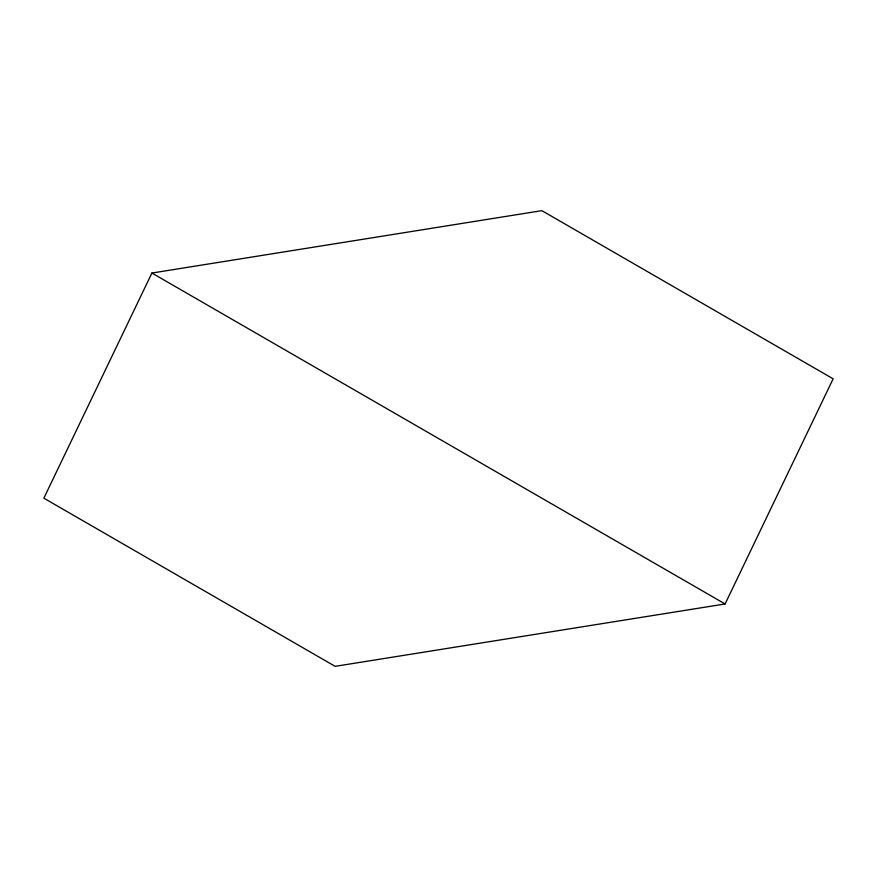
<?xml version="1.0" encoding="UTF-8"?>
<svg xmlns="http://www.w3.org/2000/svg" width="877" height="877" viewBox="0 0 877 877"><rect width="100%" height="100%" fill="white"/><g stroke="black" fill="none" stroke-linecap="round" stroke-linejoin="round"><path stroke-width="1.32" d="M151.907 273.043L43.85 498.18L335.135 666.345L725.093 603.968L833.15 378.82L541.865 210.655L151.907 273.043L725.093 603.968"/></g></svg>
